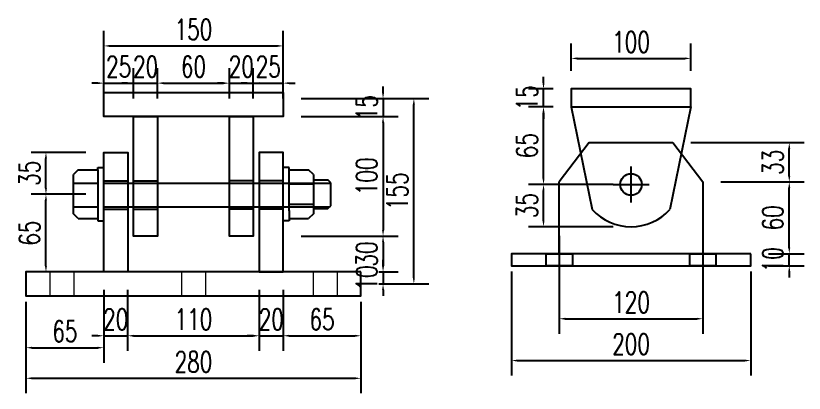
# Model space of a CAD drawing. Header units: millimetres. Extents: x -1546798 to -962116, y 1297493 to 1531173.
# Drawn here: x -1272194 to -1271535, y 1321357 to 1321673 of the extents above; entities that cross this region are included whole.
import ezdxf

# ---------------------------------------------------------------- set-up
doc = ezdxf.new("R2010")
doc.units = ezdxf.units.MM
doc.header["$LTSCALE"] = 10
doc.linetypes.add('CENTER2', pattern=[28.575, 19.05, -3.175, 3.175, -3.175])
doc.linetypes.add('DASHED2', pattern=[9.525, 6.35, -3.175])
doc.layers.get('0').update_dxf_attribs({"linetype": 'CONTINUOUS'})
doc.layers.get('DEFPOINTS').update_dxf_attribs({"linetype": 'CONTINUOUS'})
doc.layers.add('PUB_DIM', color=3, linetype='CONTINUOUS')
doc.layers.add('铝架', color=3, linetype='CONTINUOUS')
doc.styles.add('STANDARD_T3', font='simplex.shx', dxfattribs={"width": 0.7, "bigfont": 'gbcbig.shx'})
doc.dimstyles.new('W&&5', dxfattribs={"dimtxt": 17.5, "dimasz": 5, "dimexe": 12.5, "dimexo": 15, "dimgap": 5, "dimtad": 1, "dimdec": 0, "dimzin": 0, "dimdsep": 46, "dimtxsty": 'STANDARD_T3', "dimcen": 0.09, "dimclrd": 1, "dimclre": 1, "dimclrt": 7, "dimazin": 2, "dimtfac": 1, "dimtdec": 0, "dimtix": 1, "dimtmove": 2, "dimatfit": 3, "dimfxl": 100, "dimtolj": 1, "dimtzin": 0, "dimarcsym": 0})

# ---------------------------------------------------------------- blocks, each defined once
blk = doc.blocks.new('07')
at = {"color": 0, "linetype": 'Continuous'}
for p, q in [((392363.09, -156455.02), (392359.09, -156459.02)), ((392363.09, -156455.02), (392379.35, -156455.02)), ((392379.35, -156455.02), (392379.35, -156495.77)), ((392539.35, -156461.8), (392539.35, -156455.02)), ((392539.35, -156455.02), (392555.61, -156455.02)), ((392559.61, -156459.02), (392555.61, -156455.02)), ((392359.09, -156491.77), (392359.09, -156459.02)), ((392559.61, -156459.02), (392559.61, -156491.77)), ((392359.09, -156466.17), (392379.35, -156466.17)), ((392539.35, -156489.28), (392539.35, -156462.08)), ((392539.35, -156466.62), (392559.61, -156466.62)), ((392559.61, -156463.4), (392571.72, -156463.4)), ((392574.12, -156465.8), (392571.72, -156463.4)), ((392574.12, -156485), (392574.12, -156465.8)), ((392359.09, -156485.95), (392379.35, -156485.95)), ((392539.35, -156483.75), (392559.61, -156483.75)), ((392559.61, -156487.4), (392571.72, -156487.4)), ((392571.72, -156487.4), (392574.12, -156485)), ((392363.09, -156495.77), (392359.09, -156491.77)), ((392539.35, -156489), (392539.35, -156495.77)), ((392559.61, -156491.77), (392555.61, -156495.77)), ((392363.09, -156495.77), (392379.35, -156495.77)), ((392539.35, -156495.77), (392555.61, -156495.77))]:
    blk.add_line(p, q, dxfattribs=at)
at = {"color": 0}
for p, q in [((392379.35, -156455.02), (392379.35, -156453.02)), ((392379.35, -156453.02), (392384.35, -156453.02)), ((392384.35, -156497.77), (392384.35, -156453.02)), ((392539.35, -156453.02), (392534.35, -156453.02)), ((392539.35, -156455.02), (392539.35, -156453.02)), ((392384.35, -156464.17), (392404.35, -156464.17)), ((392384.35, -156466.17), (392574.12, -156466.17)), ((392409.35, -156464.17), (392429.35, -156464.17)), ((392509.35, -156464.17), (392489.35, -156464.17)), ((392534.35, -156464.17), (392514.35, -156464.17)), ((392384.35, -156485.95), (392573.17, -156485.95)), ((392384.35, -156487.95), (392404.35, -156487.95)), ((392409.35, -156487.95), (392429.35, -156487.95)), ((392509.35, -156487.95), (392489.35, -156487.95)), ((392534.35, -156487.95), (392514.35, -156487.95)), ((392379.35, -156495.77), (392379.35, -156497.77)), ((392379.35, -156497.77), (392384.35, -156497.77)), ((392539.35, -156497.77), (392534.35, -156497.77)), ((392539.35, -156495.77), (392539.35, -156497.77))]:
    blk.add_line(p, q, dxfattribs=at)
at = {"lineweight": 5}
for p, q in [((392339.35, -156540.4), (392339.35, -156560.4)), ((392359.35, -156540.4), (392359.35, -156560.4)), ((392449.35, -156540.4), (392449.35, -156560.4)), ((392469.35, -156540.4), (392469.35, -156560.4)), ((392559.35, -156540.4), (392559.35, -156560.4)), ((392579.35, -156540.4), (392579.35, -156560.4))]:
    blk.add_line(p, q, dxfattribs=at)
for points in [[(392384.35, -156390.4), (392534.35, -156390.4), (392534.35, -156410.4), (392384.35, -156410.4)], [(392409.35, -156410.4), (392429.35, -156410.4), (392429.35, -156510.4), (392409.35, -156510.4)], [(392489.35, -156410.4), (392509.35, -156410.4), (392509.35, -156510.4), (392489.35, -156510.4)], [(392404.35, -156540.4), (392384.35, -156540.4), (392384.35, -156440.4), (392404.35, -156440.4)], [(392514.35, -156540.4), (392534.35, -156540.4), (392534.35, -156440.4), (392514.35, -156440.4)], [(392599.35, -156540.4), (392319.35, -156540.4), (392319.35, -156560.4), (392599.35, -156560.4)]]:
    blk.add_lwpolyline(points, close=True)
blk = doc.blocks.new('*D327')
at = {"layer": 'DEFPOINTS', "color": 0, "transparency": 16777216}
for p in [(-1271946.76, 1321603.44), (-1271970.21, 1321588.44), (-1271886.72, 1321588.44)]:
    blk.add_point(p, dxfattribs=at)
at = {"layer": 'PUB_DIM', "color": 1, "lineweight": -2, "transparency": 16777216}
for p, q in [((-1271886.72, 1321608.44), (-1271886.72, 1321613.44)), ((-1271931.76, 1321603.44), (-1271874.22, 1321603.44)), ((-1271886.72, 1321603.44), (-1271886.72, 1321588.44)), ((-1271955.21, 1321588.44), (-1271874.22, 1321588.44)), ((-1271886.72, 1321583.44), (-1271886.72, 1321578.44))]:
    blk.add_line(p, q, dxfattribs=at)
at = {"layer": 'PUB_DIM', "color": 1, "transparency": 16777216}
for points in [[(-1271887.56, 1321608.44), (-1271885.89, 1321608.44), (-1271886.72, 1321603.44)], [(-1271887.56, 1321583.44), (-1271885.89, 1321583.44), (-1271886.72, 1321588.44)]]:
    blk.add_solid(points, dxfattribs=at)
at = {"layer": 'PUB_DIM', "color": 7, "transparency": 16777216, "insert": (-1271900.47, 1321595.94), "char_height": 17.5, "attachment_point": 5, "rotation": 90, "style": 'STANDARD_T3'}
blk.add_mtext('\\A1;15', dxfattribs=at)
blk = doc.blocks.new('*D328')
at = {"layer": 'DEFPOINTS', "color": 0, "transparency": 16777216}
for p in [(-1271970.21, 1321588.44), (-1271970.21, 1321488.44), (-1271886.72, 1321488.44)]:
    blk.add_point(p, dxfattribs=at)
at = {"layer": 'PUB_DIM', "color": 1, "lineweight": -2, "transparency": 16777216}
for p, q in [((-1271955.21, 1321588.44), (-1271874.22, 1321588.44)), ((-1271886.72, 1321583.44), (-1271886.72, 1321493.44)), ((-1271955.21, 1321488.44), (-1271874.22, 1321488.44))]:
    blk.add_line(p, q, dxfattribs=at)
at = {"layer": 'PUB_DIM', "color": 1, "transparency": 16777216}
for points in [[(-1271887.56, 1321583.44), (-1271885.89, 1321583.44), (-1271886.72, 1321588.44)], [(-1271887.56, 1321493.44), (-1271885.89, 1321493.44), (-1271886.72, 1321488.44)]]:
    blk.add_solid(points, dxfattribs=at)
at = {"layer": 'PUB_DIM', "color": 7, "transparency": 16777216, "insert": (-1271900.47, 1321538.44), "char_height": 17.5, "attachment_point": 5, "rotation": 90, "style": 'STANDARD_T3'}
blk.add_mtext('\\A1;100', dxfattribs=at)
blk = doc.blocks.new('*D329')
at = {"layer": 'DEFPOINTS', "color": 0, "transparency": 16777216}
for p in [(-1271927.22, 1321488.44), (-1271905.21, 1321458.44), (-1271886.72, 1321458.44)]:
    blk.add_point(p, dxfattribs=at)
at = {"layer": 'PUB_DIM', "color": 1, "lineweight": -2, "transparency": 16777216}
for p, q in [((-1271912.22, 1321488.44), (-1271874.22, 1321488.44)), ((-1271886.72, 1321483.44), (-1271886.72, 1321463.44)), ((-1271890.21, 1321458.44), (-1271874.22, 1321458.44))]:
    blk.add_line(p, q, dxfattribs=at)
at = {"layer": 'PUB_DIM', "color": 1, "transparency": 16777216}
for points in [[(-1271887.56, 1321483.44), (-1271885.89, 1321483.44), (-1271886.72, 1321488.44)], [(-1271887.56, 1321463.44), (-1271885.89, 1321463.44), (-1271886.72, 1321458.44)]]:
    blk.add_solid(points, dxfattribs=at)
at = {"layer": 'PUB_DIM', "color": 7, "transparency": 16777216, "insert": (-1271900.47, 1321473.44), "char_height": 17.5, "attachment_point": 5, "rotation": 90, "style": 'STANDARD_T3'}
blk.add_mtext('\\A1;30', dxfattribs=at)
blk = doc.blocks.new('*D330')
at = {"layer": 'DEFPOINTS', "color": 0, "transparency": 16777216}
for p in [(-1271905.21, 1321458.44), (-1271905.21, 1321448.44), (-1271886.72, 1321448.44)]:
    blk.add_point(p, dxfattribs=at)
at = {"layer": 'PUB_DIM', "color": 1, "lineweight": -2, "transparency": 16777216}
for p, q in [((-1271886.72, 1321463.44), (-1271886.72, 1321468.44)), ((-1271890.21, 1321458.44), (-1271874.22, 1321458.44)), ((-1271886.72, 1321458.44), (-1271886.72, 1321448.44)), ((-1271890.21, 1321448.44), (-1271874.22, 1321448.44)), ((-1271886.72, 1321443.44), (-1271886.72, 1321438.44))]:
    blk.add_line(p, q, dxfattribs=at)
at = {"layer": 'PUB_DIM', "color": 1, "transparency": 16777216}
for points in [[(-1271887.56, 1321463.44), (-1271885.89, 1321463.44), (-1271886.72, 1321458.44)], [(-1271887.56, 1321443.44), (-1271885.89, 1321443.44), (-1271886.72, 1321448.44)]]:
    blk.add_solid(points, dxfattribs=at)
at = {"layer": 'PUB_DIM', "color": 7, "transparency": 16777216, "insert": (-1271900.47, 1321453.44), "char_height": 17.5, "attachment_point": 5, "rotation": 90, "style": 'STANDARD_T3'}
blk.add_mtext('\\A1;10', dxfattribs=at)
blk = doc.blocks.new('*D331')
at = {"layer": 'DEFPOINTS', "color": 0, "transparency": 16777216}
for p in [(-1271970.21, 1321603.44), (-1271860.97, 1321603.44), (-1271905.21, 1321448.44)]:
    blk.add_point(p, dxfattribs=at)
at = {"layer": 'PUB_DIM', "color": 1, "lineweight": -2, "transparency": 16777216}
for p, q in [((-1271955.21, 1321603.44), (-1271848.47, 1321603.44)), ((-1271860.97, 1321453.44), (-1271860.97, 1321598.44)), ((-1271890.21, 1321448.44), (-1271848.47, 1321448.44))]:
    blk.add_line(p, q, dxfattribs=at)
at = {"layer": 'PUB_DIM', "color": 1, "transparency": 16777216}
for points in [[(-1271861.8, 1321598.44), (-1271860.13, 1321598.44), (-1271860.97, 1321603.44)], [(-1271861.8, 1321453.44), (-1271860.13, 1321453.44), (-1271860.97, 1321448.44)]]:
    blk.add_solid(points, dxfattribs=at)
at = {"layer": 'PUB_DIM', "color": 7, "transparency": 16777216, "insert": (-1271874.72, 1321525.94), "char_height": 17.5, "attachment_point": 5, "rotation": 90, "style": 'STANDARD_T3'}
blk.add_mtext('\\A1;155', dxfattribs=at)
blk = doc.blocks.new('*D332')
at = {"layer": 'DEFPOINTS', "color": 0, "transparency": 16777216}
for p in [(-1271970.21, 1321647.5), (-1272120.21, 1321608.44), (-1271970.21, 1321608.44)]:
    blk.add_point(p, dxfattribs=at)
at = {"layer": 'PUB_DIM', "color": 1, "lineweight": -2, "transparency": 16777216}
for p, q in [((-1272120.21, 1321623.44), (-1272120.21, 1321660)), ((-1271970.21, 1321623.44), (-1271970.21, 1321660)), ((-1272115.21, 1321647.5), (-1271975.21, 1321647.5))]:
    blk.add_line(p, q, dxfattribs=at)
at = {"layer": 'PUB_DIM', "color": 1, "transparency": 16777216}
for points in [[(-1272115.21, 1321648.33), (-1272115.21, 1321646.66), (-1272120.21, 1321647.5)], [(-1271975.21, 1321648.33), (-1271975.21, 1321646.66), (-1271970.21, 1321647.5)]]:
    blk.add_solid(points, dxfattribs=at)
at = {"layer": 'PUB_DIM', "color": 7, "transparency": 16777216, "insert": (-1272045.21, 1321661.25), "char_height": 17.5, "attachment_point": 5, "style": 'STANDARD_T3'}
blk.add_mtext('\\A1;150', dxfattribs=at)
blk = doc.blocks.new('*D333')
at = {"layer": 'DEFPOINTS', "color": 0, "transparency": 16777216}
for p in [(-1272095.21, 1321616.36), (-1272120.21, 1321588.44), (-1272095.21, 1321588.44)]:
    blk.add_point(p, dxfattribs=at)
at = {"layer": 'PUB_DIM', "color": 1, "lineweight": -2, "transparency": 16777216}
for p, q in [((-1272120.21, 1321603.44), (-1272120.21, 1321628.86)), ((-1272095.21, 1321603.44), (-1272095.21, 1321628.86)), ((-1272125.21, 1321616.36), (-1272130.21, 1321616.36)), ((-1272120.21, 1321616.36), (-1272095.21, 1321616.36)), ((-1272090.21, 1321616.36), (-1272085.21, 1321616.36))]:
    blk.add_line(p, q, dxfattribs=at)
at = {"layer": 'PUB_DIM', "color": 1, "transparency": 16777216}
for points in [[(-1272125.21, 1321617.2), (-1272125.21, 1321615.53), (-1272120.21, 1321616.36)], [(-1272090.21, 1321617.2), (-1272090.21, 1321615.53), (-1272095.21, 1321616.36)]]:
    blk.add_solid(points, dxfattribs=at)
at = {"layer": 'PUB_DIM', "color": 7, "transparency": 16777216, "insert": (-1272107.71, 1321630.11), "char_height": 17.5, "attachment_point": 5, "style": 'STANDARD_T3'}
blk.add_mtext('\\A1;25', dxfattribs=at)
blk = doc.blocks.new('*D334')
at = {"layer": 'DEFPOINTS', "color": 0, "transparency": 16777216}
for p in [(-1272075.21, 1321616.36), (-1272095.21, 1321588.44), (-1272075.21, 1321588.44)]:
    blk.add_point(p, dxfattribs=at)
at = {"layer": 'PUB_DIM', "color": 1, "lineweight": -2, "transparency": 16777216}
for p, q in [((-1272095.21, 1321603.44), (-1272095.21, 1321628.86)), ((-1272075.21, 1321603.44), (-1272075.21, 1321628.86)), ((-1272100.21, 1321616.36), (-1272105.21, 1321616.36)), ((-1272095.21, 1321616.36), (-1272075.21, 1321616.36)), ((-1272070.21, 1321616.36), (-1272065.21, 1321616.36))]:
    blk.add_line(p, q, dxfattribs=at)
at = {"layer": 'PUB_DIM', "color": 1, "transparency": 16777216}
for points in [[(-1272100.21, 1321617.2), (-1272100.21, 1321615.53), (-1272095.21, 1321616.36)], [(-1272070.21, 1321617.2), (-1272070.21, 1321615.53), (-1272075.21, 1321616.36)]]:
    blk.add_solid(points, dxfattribs=at)
at = {"layer": 'PUB_DIM', "color": 7, "transparency": 16777216, "insert": (-1272085.21, 1321630.11), "char_height": 17.5, "attachment_point": 5, "style": 'STANDARD_T3'}
blk.add_mtext('\\A1;20', dxfattribs=at)
blk = doc.blocks.new('*D335')
at = {"layer": 'DEFPOINTS', "color": 0, "transparency": 16777216}
for p in [(-1272015.21, 1321616.36), (-1272075.21, 1321588.44), (-1272015.21, 1321588.44)]:
    blk.add_point(p, dxfattribs=at)
at = {"layer": 'PUB_DIM', "color": 1, "lineweight": -2, "transparency": 16777216}
for p, q in [((-1272075.21, 1321603.44), (-1272075.21, 1321628.86)), ((-1272015.21, 1321603.44), (-1272015.21, 1321628.86)), ((-1272070.21, 1321616.36), (-1272020.21, 1321616.36))]:
    blk.add_line(p, q, dxfattribs=at)
at = {"layer": 'PUB_DIM', "color": 1, "transparency": 16777216}
for points in [[(-1272070.21, 1321617.2), (-1272070.21, 1321615.53), (-1272075.21, 1321616.36)], [(-1272020.21, 1321617.2), (-1272020.21, 1321615.53), (-1272015.21, 1321616.36)]]:
    blk.add_solid(points, dxfattribs=at)
at = {"layer": 'PUB_DIM', "color": 7, "transparency": 16777216, "insert": (-1272045.21, 1321630.11), "char_height": 17.5, "attachment_point": 5, "style": 'STANDARD_T3'}
blk.add_mtext('\\A1;60', dxfattribs=at)
blk = doc.blocks.new('*D336')
at = {"layer": 'DEFPOINTS', "color": 0, "transparency": 16777216}
for p in [(-1271995.21, 1321616.36), (-1272015.21, 1321588.44), (-1271995.21, 1321588.44)]:
    blk.add_point(p, dxfattribs=at)
at = {"layer": 'PUB_DIM', "color": 1, "lineweight": -2, "transparency": 16777216}
for p, q in [((-1272015.21, 1321603.44), (-1272015.21, 1321628.86)), ((-1271995.21, 1321603.44), (-1271995.21, 1321628.86)), ((-1272020.21, 1321616.36), (-1272025.21, 1321616.36)), ((-1272015.21, 1321616.36), (-1271995.21, 1321616.36)), ((-1271990.21, 1321616.36), (-1271985.21, 1321616.36))]:
    blk.add_line(p, q, dxfattribs=at)
at = {"layer": 'PUB_DIM', "color": 1, "transparency": 16777216}
for points in [[(-1272020.21, 1321617.2), (-1272020.21, 1321615.53), (-1272015.21, 1321616.36)], [(-1271990.21, 1321617.2), (-1271990.21, 1321615.53), (-1271995.21, 1321616.36)]]:
    blk.add_solid(points, dxfattribs=at)
at = {"layer": 'PUB_DIM', "color": 7, "transparency": 16777216, "insert": (-1272005.21, 1321630.11), "char_height": 17.5, "attachment_point": 5, "style": 'STANDARD_T3'}
blk.add_mtext('\\A1;20', dxfattribs=at)
blk = doc.blocks.new('*D337')
at = {"layer": 'DEFPOINTS', "color": 0, "transparency": 16777216}
for p in [(-1271970.21, 1321616.36), (-1271995.21, 1321588.44), (-1271970.21, 1321588.44)]:
    blk.add_point(p, dxfattribs=at)
at = {"layer": 'PUB_DIM', "color": 1, "lineweight": -2, "transparency": 16777216}
for p, q in [((-1271995.21, 1321603.44), (-1271995.21, 1321628.86)), ((-1271970.21, 1321603.44), (-1271970.21, 1321628.86)), ((-1272000.21, 1321616.36), (-1272005.21, 1321616.36)), ((-1271995.21, 1321616.36), (-1271970.21, 1321616.36)), ((-1271965.21, 1321616.36), (-1271960.21, 1321616.36))]:
    blk.add_line(p, q, dxfattribs=at)
at = {"layer": 'PUB_DIM', "color": 1, "transparency": 16777216}
for points in [[(-1272000.21, 1321617.2), (-1272000.21, 1321615.53), (-1271995.21, 1321616.36)], [(-1271965.21, 1321617.2), (-1271965.21, 1321615.53), (-1271970.21, 1321616.36)]]:
    blk.add_solid(points, dxfattribs=at)
at = {"layer": 'PUB_DIM', "color": 7, "transparency": 16777216, "insert": (-1271982.71, 1321630.11), "char_height": 17.5, "attachment_point": 5, "style": 'STANDARD_T3'}
blk.add_mtext('\\A1;25', dxfattribs=at)
blk = doc.blocks.new('Hole -side1')
at = {"color": 3, "linetype": 'CENTER2'}
blk.add_line((-12.86, 0), (26.39, 0), dxfattribs=at)
at = {"linetype": 'DASHED2'}
blk.add_lwpolyline([(0, -11), (10, -11), (10, 11), (0, 11)], close=True, dxfattribs=at)
blk = doc.blocks.new('*D338')
at = {"layer": 'DEFPOINTS', "color": 0, "transparency": 16777216}
for p in [(-1272168.51, 1321523.44), (-1272120.21, 1321523.44), (-1272120.21, 1321458.44)]:
    blk.add_point(p, dxfattribs=at)
at = {"layer": 'PUB_DIM', "color": 1, "lineweight": -2, "transparency": 16777216}
for p, q in [((-1272135.21, 1321523.44), (-1272181.01, 1321523.44)), ((-1272168.51, 1321463.44), (-1272168.51, 1321518.44)), ((-1272135.21, 1321458.44), (-1272181.01, 1321458.44))]:
    blk.add_line(p, q, dxfattribs=at)
at = {"layer": 'PUB_DIM', "color": 1, "transparency": 16777216}
for points in [[(-1272169.34, 1321518.44), (-1272167.68, 1321518.44), (-1272168.51, 1321523.44)], [(-1272169.34, 1321463.44), (-1272167.68, 1321463.44), (-1272168.51, 1321458.44)]]:
    blk.add_solid(points, dxfattribs=at)
at = {"layer": 'PUB_DIM', "color": 7, "transparency": 16777216, "insert": (-1272182.26, 1321490.94), "char_height": 17.5, "attachment_point": 5, "rotation": 90, "style": 'STANDARD_T3'}
blk.add_mtext('\\A1;65', dxfattribs=at)
blk = doc.blocks.new('*D339')
at = {"layer": 'DEFPOINTS', "color": 0, "transparency": 16777216}
for p in [(-1272168.51, 1321558.44), (-1272120.21, 1321558.44), (-1272120.21, 1321523.44)]:
    blk.add_point(p, dxfattribs=at)
at = {"layer": 'PUB_DIM', "color": 1, "lineweight": -2, "transparency": 16777216}
for p, q in [((-1272135.21, 1321558.44), (-1272181.01, 1321558.44)), ((-1272168.51, 1321528.44), (-1272168.51, 1321553.44)), ((-1272135.21, 1321523.44), (-1272181.01, 1321523.44))]:
    blk.add_line(p, q, dxfattribs=at)
at = {"layer": 'PUB_DIM', "color": 1, "transparency": 16777216}
for points in [[(-1272169.34, 1321553.44), (-1272167.68, 1321553.44), (-1272168.51, 1321558.44)], [(-1272169.34, 1321528.44), (-1272167.68, 1321528.44), (-1272168.51, 1321523.44)]]:
    blk.add_solid(points, dxfattribs=at)
at = {"layer": 'PUB_DIM', "color": 7, "transparency": 16777216, "insert": (-1272182.26, 1321540.94), "char_height": 17.5, "attachment_point": 5, "rotation": 90, "style": 'STANDARD_T3'}
blk.add_mtext('\\A1;35', dxfattribs=at)
blk = doc.blocks.new('*D367')
at = {"layer": 'DEFPOINTS', "color": 0, "transparency": 16777216}
for p in [(-1271779.41, 1321473.68), (-1271579.41, 1321473.68), (-1271579.41, 1321384.31)]:
    blk.add_point(p, dxfattribs=at)
at = {"layer": '铝架', "color": 1, "lineweight": -2, "transparency": 16777216}
for p, q in [((-1271779.41, 1321458.68), (-1271779.41, 1321371.81)), ((-1271579.41, 1321458.68), (-1271579.41, 1321371.81)), ((-1271774.41, 1321384.31), (-1271584.41, 1321384.31))]:
    blk.add_line(p, q, dxfattribs=at)
at = {"layer": '铝架', "color": 1, "transparency": 16777216}
for points in [[(-1271774.41, 1321385.15), (-1271774.41, 1321383.48), (-1271779.41, 1321384.31)], [(-1271584.41, 1321385.15), (-1271584.41, 1321383.48), (-1271579.41, 1321384.31)]]:
    blk.add_solid(points, dxfattribs=at)
at = {"layer": '铝架', "color": 7, "transparency": 16777216, "insert": (-1271679.41, 1321398.06), "char_height": 17.5, "attachment_point": 5, "style": 'STANDARD_T3'}
blk.add_mtext('\\A1;200', dxfattribs=at)
blk = doc.blocks.new('*D368')
at = {"layer": 'DEFPOINTS', "color": 0, "transparency": 16777216}
for p in [(-1271739.41, 1321503.68), (-1271619.41, 1321503.68), (-1271619.41, 1321419.3)]:
    blk.add_point(p, dxfattribs=at)
at = {"layer": '铝架', "color": 1, "lineweight": -2, "transparency": 16777216}
for p, q in [((-1271739.41, 1321488.68), (-1271739.41, 1321406.8)), ((-1271619.41, 1321488.68), (-1271619.41, 1321406.8)), ((-1271734.41, 1321419.3), (-1271624.41, 1321419.3))]:
    blk.add_line(p, q, dxfattribs=at)
at = {"layer": '铝架', "color": 1, "transparency": 16777216}
for points in [[(-1271734.41, 1321420.13), (-1271734.41, 1321418.46), (-1271739.41, 1321419.3)], [(-1271624.41, 1321420.13), (-1271624.41, 1321418.46), (-1271619.41, 1321419.3)]]:
    blk.add_solid(points, dxfattribs=at)
at = {"layer": '铝架', "color": 7, "transparency": 16777216, "insert": (-1271679.41, 1321433.05), "char_height": 17.5, "attachment_point": 5, "style": 'STANDARD_T3'}
blk.add_mtext('\\A1;120', dxfattribs=at)
blk = doc.blocks.new('*D369')
at = {"layer": 'DEFPOINTS', "color": 0, "transparency": 16777216}
for p in [(-1271579.41, 1321473.68), (-1271547.15, 1321473.68), (-1271579.41, 1321463.68)]:
    blk.add_point(p, dxfattribs=at)
at = {"layer": '铝架', "color": 1, "lineweight": -2, "transparency": 16777216}
for p, q in [((-1271547.15, 1321478.68), (-1271547.15, 1321483.68)), ((-1271564.41, 1321473.68), (-1271534.65, 1321473.68)), ((-1271547.15, 1321463.68), (-1271547.15, 1321473.68)), ((-1271564.41, 1321463.68), (-1271534.65, 1321463.68)), ((-1271547.15, 1321458.68), (-1271547.15, 1321453.68))]:
    blk.add_line(p, q, dxfattribs=at)
at = {"layer": '铝架', "color": 1, "transparency": 16777216}
for points in [[(-1271547.98, 1321478.68), (-1271546.32, 1321478.68), (-1271547.15, 1321473.68)], [(-1271547.98, 1321458.68), (-1271546.32, 1321458.68), (-1271547.15, 1321463.68)]]:
    blk.add_solid(points, dxfattribs=at)
at = {"layer": '铝架', "color": 7, "transparency": 16777216, "insert": (-1271560.9, 1321468.68), "char_height": 17.5, "attachment_point": 5, "rotation": 90, "style": 'STANDARD_T3'}
blk.add_mtext('\\A1;10', dxfattribs=at)
blk = doc.blocks.new('*D370')
at = {"layer": 'DEFPOINTS', "color": 0, "transparency": 16777216}
for p in [(-1271619.41, 1321533.68), (-1271547.15, 1321533.68), (-1271579.41, 1321473.68)]:
    blk.add_point(p, dxfattribs=at)
at = {"layer": '铝架', "color": 1, "lineweight": -2, "transparency": 16777216}
for p, q in [((-1271604.41, 1321533.68), (-1271534.65, 1321533.68)), ((-1271547.15, 1321478.68), (-1271547.15, 1321528.68)), ((-1271564.41, 1321473.68), (-1271534.65, 1321473.68))]:
    blk.add_line(p, q, dxfattribs=at)
at = {"layer": '铝架', "color": 1, "transparency": 16777216}
for points in [[(-1271547.98, 1321528.68), (-1271546.32, 1321528.68), (-1271547.15, 1321533.68)], [(-1271547.98, 1321478.68), (-1271546.32, 1321478.68), (-1271547.15, 1321473.68)]]:
    blk.add_solid(points, dxfattribs=at)
at = {"layer": '铝架', "color": 7, "transparency": 16777216, "insert": (-1271560.9, 1321503.68), "char_height": 17.5, "attachment_point": 5, "rotation": 90, "style": 'STANDARD_T3'}
blk.add_mtext('\\A1;60', dxfattribs=at)
blk = doc.blocks.new('*D371')
at = {"layer": 'DEFPOINTS', "color": 0, "transparency": 16777216}
for p in [(-1271644.41, 1321566.59), (-1271547.15, 1321566.59), (-1271619.41, 1321533.68)]:
    blk.add_point(p, dxfattribs=at)
at = {"layer": '铝架', "color": 1, "lineweight": -2, "transparency": 16777216}
for p, q in [((-1271629.41, 1321566.59), (-1271534.65, 1321566.59)), ((-1271547.15, 1321538.68), (-1271547.15, 1321561.59)), ((-1271604.41, 1321533.68), (-1271534.65, 1321533.68))]:
    blk.add_line(p, q, dxfattribs=at)
at = {"layer": '铝架', "color": 1, "transparency": 16777216}
for points in [[(-1271547.98, 1321561.59), (-1271546.32, 1321561.59), (-1271547.15, 1321566.59)], [(-1271547.98, 1321538.68), (-1271546.32, 1321538.68), (-1271547.15, 1321533.68)]]:
    blk.add_solid(points, dxfattribs=at)
at = {"layer": '铝架', "color": 7, "transparency": 16777216, "insert": (-1271560.9, 1321550.13), "char_height": 17.5, "attachment_point": 5, "rotation": 90, "style": 'STANDARD_T3'}
blk.add_mtext('\\A1;33', dxfattribs=at)
blk = doc.blocks.new('*D372')
at = {"layer": 'DEFPOINTS', "color": 0, "transparency": 16777216}
for p in [(-1271752.6, 1321531.59), (-1271679.41, 1321531.59), (-1271679.41, 1321496.23)]:
    blk.add_point(p, dxfattribs=at)
at = {"layer": '铝架', "color": 1, "lineweight": -2, "transparency": 16777216}
for p, q in [((-1271694.41, 1321531.59), (-1271765.1, 1321531.59)), ((-1271752.6, 1321501.23), (-1271752.6, 1321526.59)), ((-1271694.41, 1321496.23), (-1271765.1, 1321496.23))]:
    blk.add_line(p, q, dxfattribs=at)
at = {"layer": '铝架', "color": 1, "transparency": 16777216}
for points in [[(-1271753.43, 1321526.59), (-1271751.76, 1321526.59), (-1271752.6, 1321531.59)], [(-1271753.43, 1321501.23), (-1271751.76, 1321501.23), (-1271752.6, 1321496.23)]]:
    blk.add_solid(points, dxfattribs=at)
at = {"layer": '铝架', "color": 7, "transparency": 16777216, "insert": (-1271766.35, 1321513.91), "char_height": 17.5, "attachment_point": 5, "rotation": 90, "style": 'STANDARD_T3'}
blk.add_mtext('\\A1;35', dxfattribs=at)
blk = doc.blocks.new('*D373')
at = {"layer": 'DEFPOINTS', "color": 0, "transparency": 16777216}
for p in [(-1271752.6, 1321596.59), (-1271729.41, 1321596.59), (-1271679.41, 1321531.59)]:
    blk.add_point(p, dxfattribs=at)
at = {"layer": '铝架', "color": 1, "lineweight": -2, "transparency": 16777216}
for p, q in [((-1271744.41, 1321596.59), (-1271765.1, 1321596.59)), ((-1271752.6, 1321536.59), (-1271752.6, 1321591.59)), ((-1271694.41, 1321531.59), (-1271765.1, 1321531.59))]:
    blk.add_line(p, q, dxfattribs=at)
at = {"layer": '铝架', "color": 1, "transparency": 16777216}
for points in [[(-1271753.43, 1321591.59), (-1271751.76, 1321591.59), (-1271752.6, 1321596.59)], [(-1271753.43, 1321536.59), (-1271751.76, 1321536.59), (-1271752.6, 1321531.59)]]:
    blk.add_solid(points, dxfattribs=at)
at = {"layer": '铝架', "color": 7, "transparency": 16777216, "insert": (-1271766.35, 1321564.09), "char_height": 17.5, "attachment_point": 5, "rotation": 90, "style": 'STANDARD_T3'}
blk.add_mtext('\\A1;65', dxfattribs=at)
blk = doc.blocks.new('*D374')
at = {"layer": 'DEFPOINTS', "color": 0, "transparency": 16777216}
for p in [(-1271752.6, 1321611.59), (-1271729.41, 1321611.59), (-1271729.41, 1321596.59)]:
    blk.add_point(p, dxfattribs=at)
at = {"layer": '铝架', "color": 1, "lineweight": -2, "transparency": 16777216}
for p, q in [((-1271752.6, 1321616.59), (-1271752.6, 1321621.59)), ((-1271744.41, 1321611.59), (-1271765.1, 1321611.59)), ((-1271752.6, 1321596.59), (-1271752.6, 1321611.59)), ((-1271744.41, 1321596.59), (-1271765.1, 1321596.59)), ((-1271752.6, 1321591.59), (-1271752.6, 1321586.59))]:
    blk.add_line(p, q, dxfattribs=at)
at = {"layer": '铝架', "color": 1, "transparency": 16777216}
for points in [[(-1271753.43, 1321616.59), (-1271751.76, 1321616.59), (-1271752.6, 1321611.59)], [(-1271753.43, 1321591.59), (-1271751.76, 1321591.59), (-1271752.6, 1321596.59)]]:
    blk.add_solid(points, dxfattribs=at)
at = {"layer": '铝架', "color": 7, "transparency": 16777216, "insert": (-1271766.35, 1321604.09), "char_height": 17.5, "attachment_point": 5, "rotation": 90, "style": 'STANDARD_T3'}
blk.add_mtext('\\A1;15', dxfattribs=at)
blk = doc.blocks.new('*D375')
at = {"layer": 'DEFPOINTS', "color": 0, "transparency": 16777216}
for p in [(-1272120.21, 1321458.44), (-1272185.21, 1321438.44), (-1272120.21, 1321395.06)]:
    blk.add_point(p, dxfattribs=at)
at = {"layer": '铝架', "color": 1, "lineweight": -2, "transparency": 16777216}
for p, q in [((-1272120.21, 1321443.44), (-1272120.21, 1321382.56)), ((-1272185.21, 1321423.44), (-1272185.21, 1321382.56)), ((-1272180.21, 1321395.06), (-1272125.21, 1321395.06))]:
    blk.add_line(p, q, dxfattribs=at)
at = {"layer": '铝架', "color": 1, "transparency": 16777216}
for points in [[(-1272180.21, 1321395.9), (-1272180.21, 1321394.23), (-1272185.21, 1321395.06)], [(-1272125.21, 1321395.9), (-1272125.21, 1321394.23), (-1272120.21, 1321395.06)]]:
    blk.add_solid(points, dxfattribs=at)
at = {"layer": '铝架', "color": 7, "transparency": 16777216, "insert": (-1272152.71, 1321408.81), "char_height": 17.5, "attachment_point": 5, "style": 'STANDARD_T3'}
blk.add_mtext('\\A1;65', dxfattribs=at)
blk = doc.blocks.new('*D376')
at = {"layer": 'DEFPOINTS', "color": 0, "transparency": 16777216}
for p in [(-1272120.21, 1321458.44), (-1272100.21, 1321458.44), (-1272100.21, 1321405.06)]:
    blk.add_point(p, dxfattribs=at)
at = {"layer": '铝架', "color": 1, "lineweight": -2, "transparency": 16777216}
for p, q in [((-1272120.21, 1321443.44), (-1272120.21, 1321392.56)), ((-1272100.21, 1321443.44), (-1272100.21, 1321392.56)), ((-1272125.21, 1321405.06), (-1272130.21, 1321405.06)), ((-1272120.21, 1321405.06), (-1272100.21, 1321405.06)), ((-1272095.21, 1321405.06), (-1272090.21, 1321405.06))]:
    blk.add_line(p, q, dxfattribs=at)
at = {"layer": '铝架', "color": 1, "transparency": 16777216}
for points in [[(-1272125.21, 1321405.9), (-1272125.21, 1321404.23), (-1272120.21, 1321405.06)], [(-1272095.21, 1321405.9), (-1272095.21, 1321404.23), (-1272100.21, 1321405.06)]]:
    blk.add_solid(points, dxfattribs=at)
at = {"layer": '铝架', "color": 7, "transparency": 16777216, "insert": (-1272110.21, 1321418.81), "char_height": 17.5, "attachment_point": 5, "style": 'STANDARD_T3'}
blk.add_mtext('\\A1;20', dxfattribs=at)
blk = doc.blocks.new('*D377')
at = {"layer": 'DEFPOINTS', "color": 0, "transparency": 16777216}
for p in [(-1272100.21, 1321458.44), (-1271990.21, 1321458.44), (-1271990.21, 1321405.06)]:
    blk.add_point(p, dxfattribs=at)
at = {"layer": '铝架', "color": 1, "lineweight": -2, "transparency": 16777216}
for p, q in [((-1272100.21, 1321443.44), (-1272100.21, 1321392.56)), ((-1271990.21, 1321443.44), (-1271990.21, 1321392.56)), ((-1272095.21, 1321405.06), (-1271995.21, 1321405.06))]:
    blk.add_line(p, q, dxfattribs=at)
at = {"layer": '铝架', "color": 1, "transparency": 16777216}
for points in [[(-1272095.21, 1321405.9), (-1272095.21, 1321404.23), (-1272100.21, 1321405.06)], [(-1271995.21, 1321405.9), (-1271995.21, 1321404.23), (-1271990.21, 1321405.06)]]:
    blk.add_solid(points, dxfattribs=at)
at = {"layer": '铝架', "color": 7, "transparency": 16777216, "insert": (-1272045.21, 1321418.81), "char_height": 17.5, "attachment_point": 5, "style": 'STANDARD_T3'}
blk.add_mtext('\\A1;110', dxfattribs=at)
blk = doc.blocks.new('*D378')
at = {"layer": 'DEFPOINTS', "color": 0, "transparency": 16777216}
for p in [(-1271990.21, 1321458.44), (-1271970.21, 1321458.44), (-1271970.21, 1321405.06)]:
    blk.add_point(p, dxfattribs=at)
at = {"layer": '铝架', "color": 1, "lineweight": -2, "transparency": 16777216}
for p, q in [((-1271990.21, 1321443.44), (-1271990.21, 1321392.56)), ((-1271970.21, 1321443.44), (-1271970.21, 1321392.56)), ((-1271995.21, 1321405.06), (-1272000.21, 1321405.06)), ((-1271990.21, 1321405.06), (-1271970.21, 1321405.06)), ((-1271965.21, 1321405.06), (-1271960.21, 1321405.06))]:
    blk.add_line(p, q, dxfattribs=at)
at = {"layer": '铝架', "color": 1, "transparency": 16777216}
for points in [[(-1271995.21, 1321405.9), (-1271995.21, 1321404.23), (-1271990.21, 1321405.06)], [(-1271965.21, 1321405.9), (-1271965.21, 1321404.23), (-1271970.21, 1321405.06)]]:
    blk.add_solid(points, dxfattribs=at)
at = {"layer": '铝架', "color": 7, "transparency": 16777216, "insert": (-1271980.21, 1321418.81), "char_height": 17.5, "attachment_point": 5, "style": 'STANDARD_T3'}
blk.add_mtext('\\A1;20', dxfattribs=at)
blk = doc.blocks.new('*D379')
at = {"layer": 'DEFPOINTS', "color": 0, "transparency": 16777216}
for p in [(-1271970.21, 1321458.44), (-1271905.21, 1321448.44), (-1271905.21, 1321405.06)]:
    blk.add_point(p, dxfattribs=at)
at = {"layer": '铝架', "color": 1, "lineweight": -2, "transparency": 16777216}
for p, q in [((-1271970.21, 1321443.44), (-1271970.21, 1321392.56)), ((-1271905.21, 1321433.44), (-1271905.21, 1321392.56)), ((-1271965.21, 1321405.06), (-1271910.21, 1321405.06))]:
    blk.add_line(p, q, dxfattribs=at)
at = {"layer": '铝架', "color": 1, "transparency": 16777216}
for points in [[(-1271965.21, 1321405.9), (-1271965.21, 1321404.23), (-1271970.21, 1321405.06)], [(-1271910.21, 1321405.9), (-1271910.21, 1321404.23), (-1271905.21, 1321405.06)]]:
    blk.add_solid(points, dxfattribs=at)
at = {"layer": '铝架', "color": 7, "transparency": 16777216, "insert": (-1271937.71, 1321418.81), "char_height": 17.5, "attachment_point": 5, "style": 'STANDARD_T3'}
blk.add_mtext('\\A1;65', dxfattribs=at)
blk = doc.blocks.new('*D380')
at = {"layer": 'DEFPOINTS', "color": 0, "transparency": 16777216}
for p in [(-1271629.41, 1321637.05), (-1271729.41, 1321611.59), (-1271629.41, 1321611.59)]:
    blk.add_point(p, dxfattribs=at)
at = {"layer": '铝架', "color": 1, "lineweight": -2, "transparency": 16777216}
for p, q in [((-1271729.41, 1321626.59), (-1271729.41, 1321649.55)), ((-1271629.41, 1321626.59), (-1271629.41, 1321649.55)), ((-1271724.41, 1321637.05), (-1271634.41, 1321637.05))]:
    blk.add_line(p, q, dxfattribs=at)
at = {"layer": '铝架', "color": 1, "transparency": 16777216}
for points in [[(-1271724.41, 1321637.88), (-1271724.41, 1321636.22), (-1271729.41, 1321637.05)], [(-1271634.41, 1321637.88), (-1271634.41, 1321636.22), (-1271629.41, 1321637.05)]]:
    blk.add_solid(points, dxfattribs=at)
at = {"layer": '铝架', "color": 7, "transparency": 16777216, "insert": (-1271679.41, 1321650.8), "char_height": 17.5, "attachment_point": 5, "style": 'STANDARD_T3'}
blk.add_mtext('\\A1;100', dxfattribs=at)
blk = doc.blocks.new('*D340')
at = {"layer": 'DEFPOINTS', "color": 0, "transparency": 16777216}
for p in [(-1272185.21, 1321448.44), (-1271905.21, 1321448.44), (-1271905.21, 1321369.49)]:
    blk.add_point(p, dxfattribs=at)
at = {"layer": '铝架', "color": 1, "lineweight": -2, "transparency": 16777216}
for p, q in [((-1272185.21, 1321433.44), (-1272185.21, 1321356.99)), ((-1271905.21, 1321433.44), (-1271905.21, 1321356.99)), ((-1272180.21, 1321369.49), (-1271910.21, 1321369.49))]:
    blk.add_line(p, q, dxfattribs=at)
at = {"layer": '铝架', "color": 1, "transparency": 16777216}
for points in [[(-1272180.21, 1321370.32), (-1272180.21, 1321368.66), (-1272185.21, 1321369.49)], [(-1271910.21, 1321370.32), (-1271910.21, 1321368.66), (-1271905.21, 1321369.49)]]:
    blk.add_solid(points, dxfattribs=at)
at = {"layer": '铝架', "color": 7, "transparency": 16777216, "insert": (-1272045.21, 1321383.24), "char_height": 17.5, "attachment_point": 5, "style": 'STANDARD_T3'}
blk.add_mtext('\\A1;280', dxfattribs=at)

msp = doc.modelspace()

# ---------------------------------------------------------------- linework, layer by layer
for p, q in [((-1271729.41, 1321596.59), (-1271711.85, 1321510.55)), ((-1271629.41, 1321596.59), (-1271646.98, 1321510.55)), ((-1271714.41, 1321566.59), (-1271644.41, 1321566.59)), ((-1271739.41, 1321473.68), (-1271739.41, 1321533.68)), ((-1271619.41, 1321533.68), (-1271619.41, 1321473.68)), ((-1271619.41, 1321473.68), (-1271739.41, 1321473.68))]:
    msp.add_line(p, q)
at = {"color": 3, "linetype": 'CENTER2'}
for p, q in [((-1271679.41, 1321516.59), (-1271679.41, 1321546.59)), ((-1271694.41, 1321531.59), (-1271664.41, 1321531.59))]:
    msp.add_line(p, q, dxfattribs=at)
for points in [[(-1271729.41, 1321596.59), (-1271629.41, 1321596.59), (-1271629.41, 1321611.59), (-1271729.41, 1321611.59)], [(-1271579.41, 1321473.68), (-1271779.41, 1321473.68), (-1271779.41, 1321463.68), (-1271579.41, 1321463.68)]]:
    msp.add_lwpolyline(points, close=True)
for points in [[(-1271714.41, 1321566.59), (-1271739.41, 1321533.68)], [(-1271644.41, 1321566.59), (-1271619.41, 1321533.68)]]:
    msp.add_lwpolyline(points)
msp.add_circle((-1271679.41, 1321531.59), 9)
msp.add_arc((-1271679.41, 1321540.13), 43.89, 222.36271, 317.63729)

# ---------------------------------------------------------------- block references
at = {"color": 0}
msp.add_blockref('07', (-1664504.55, 1477998.84), dxfattribs=at)
at = {"xscale": -1, "rotation": 90}
for p in [(-1271739.41, 1321473.68), (-1271619.41, 1321473.68)]:
    msp.add_blockref('Hole -side1', p, dxfattribs=at)

# ---------------------------------------------------------------- dimensions: what is measured, and where the dimension line sits
at = {"layer": 'PUB_DIM'}
for base, p1, p2, picture, middle in [((-1271970.21, 1321647.5), (-1272120.21, 1321608.44), (-1271970.21, 1321608.44), '*D332', (-1272045.21, 1321661.25)), ((-1272095.21, 1321616.36), (-1272120.21, 1321588.44), (-1272095.21, 1321588.44), '*D333', (-1272107.71, 1321630.11)), ((-1272075.21, 1321616.36), (-1272095.21, 1321588.44), (-1272075.21, 1321588.44), '*D334', (-1272085.21, 1321630.11)), ((-1272015.21, 1321616.36), (-1272075.21, 1321588.44), (-1272015.21, 1321588.44), '*D335', (-1272045.21, 1321630.11)), ((-1271995.21, 1321616.36), (-1272015.21, 1321588.44), (-1271995.21, 1321588.44), '*D336', (-1272005.21, 1321630.11)), ((-1271970.21, 1321616.36), (-1271995.21, 1321588.44), (-1271970.21, 1321588.44), '*D337', (-1271982.71, 1321630.11))]:
    dim = msp.add_linear_dim(base=base, p1=p1, p2=p2, dimstyle='W&&5', dxfattribs=at)
    dim.commit()
    dim.dimension.update_dxf_attribs({"geometry": picture, "text_midpoint": middle})
for base, p1, p2, picture, middle in [((-1271886.72, 1321588.44), (-1271946.76, 1321603.44), (-1271970.21, 1321588.44), '*D327', (-1271900.47, 1321595.94)), ((-1271860.97, 1321603.44), (-1271905.21, 1321448.44), (-1271970.21, 1321603.44), '*D331', (-1271874.72, 1321525.94)), ((-1271886.72, 1321488.44), (-1271970.21, 1321588.44), (-1271970.21, 1321488.44), '*D328', (-1271900.47, 1321538.44)), ((-1272168.51, 1321558.44), (-1272120.21, 1321523.44), (-1272120.21, 1321558.44), '*D339', (-1272182.26, 1321540.94)), ((-1272168.51, 1321523.44), (-1272120.21, 1321458.44), (-1272120.21, 1321523.44), '*D338', (-1272182.26, 1321490.94)), ((-1271886.72, 1321458.44), (-1271927.22, 1321488.44), (-1271905.21, 1321458.44), '*D329', (-1271900.47, 1321473.44)), ((-1271886.72, 1321448.44), (-1271905.21, 1321458.44), (-1271905.21, 1321448.44), '*D330', (-1271900.47, 1321453.44))]:
    dim = msp.add_linear_dim(base=base, p1=p1, p2=p2, angle=90, dimstyle='W&&5', dxfattribs=at)
    dim.commit()
    dim.dimension.update_dxf_attribs({"geometry": picture, "text_midpoint": middle})
at = {"layer": '铝架'}
for base, p1, p2, picture, middle in [((-1271629.41, 1321637.05), (-1271729.41, 1321611.59), (-1271629.41, 1321611.59), '*D380', (-1271679.41, 1321650.8)), ((-1271619.41, 1321419.3), (-1271739.41, 1321503.68), (-1271619.41, 1321503.68), '*D368', (-1271679.41, 1321433.05)), ((-1271579.41, 1321384.31), (-1271779.41, 1321473.68), (-1271579.41, 1321473.68), '*D367', (-1271679.41, 1321398.06)), ((-1272120.21, 1321395.06), (-1272185.21, 1321438.44), (-1272120.21, 1321458.44), '*D375', (-1272152.71, 1321408.81)), ((-1272100.21, 1321405.06), (-1272120.21, 1321458.44), (-1272100.21, 1321458.44), '*D376', (-1272110.21, 1321418.81)), ((-1271990.21, 1321405.06), (-1272100.21, 1321458.44), (-1271990.21, 1321458.44), '*D377', (-1272045.21, 1321418.81)), ((-1271970.21, 1321405.06), (-1271990.21, 1321458.44), (-1271970.21, 1321458.44), '*D378', (-1271980.21, 1321418.81)), ((-1271905.21, 1321405.06), (-1271970.21, 1321458.44), (-1271905.21, 1321448.44), '*D379', (-1271937.71, 1321418.81)), ((-1271905.21, 1321369.49), (-1272185.21, 1321448.44), (-1271905.21, 1321448.44), '*D340', (-1272045.21, 1321383.24))]:
    dim = msp.add_linear_dim(base=base, p1=p1, p2=p2, dimstyle='W&&5', dxfattribs=at)
    dim.commit()
    dim.dimension.update_dxf_attribs({"geometry": picture, "text_midpoint": middle})
for base, p1, p2, picture, middle in [((-1271752.6, 1321611.59), (-1271729.41, 1321596.59), (-1271729.41, 1321611.59), '*D374', (-1271766.35, 1321604.09)), ((-1271752.6, 1321596.59), (-1271679.41, 1321531.59), (-1271729.41, 1321596.59), '*D373', (-1271766.35, 1321564.09)), ((-1271547.15, 1321566.59), (-1271619.41, 1321533.68), (-1271644.41, 1321566.59), '*D371', (-1271560.9, 1321550.13)), ((-1271547.15, 1321533.68), (-1271579.41, 1321473.68), (-1271619.41, 1321533.68), '*D370', (-1271560.9, 1321503.68)), ((-1271752.6, 1321531.59), (-1271679.41, 1321496.23), (-1271679.41, 1321531.59), '*D372', (-1271766.35, 1321513.91)), ((-1271547.15, 1321473.68), (-1271579.41, 1321463.68), (-1271579.41, 1321473.68), '*D369', (-1271560.9, 1321468.68))]:
    dim = msp.add_linear_dim(base=base, p1=p1, p2=p2, angle=90, dimstyle='W&&5', dxfattribs=at)
    dim.commit()
    dim.dimension.update_dxf_attribs({"geometry": picture, "text_midpoint": middle})

doc.saveas('drawing.dxf')
